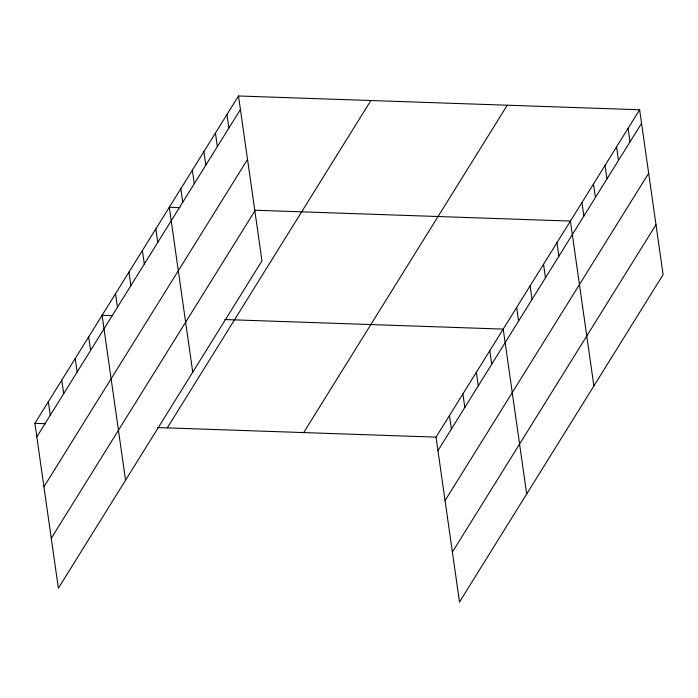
<?xml version="1.0" encoding="UTF-8"?>
<svg xmlns="http://www.w3.org/2000/svg" width="698" height="698" viewBox="0 0 698 698"><rect width="100%" height="100%" fill="white"/><g stroke="black" fill="none" stroke-linecap="round" stroke-linejoin="round"><path stroke-width="1.05" d="M238.498 95.975L261.968 260.869L58.37 588.231L34.9 423.346L238.498 95.975L639.63 109.769L663.1 274.654L459.502 602.025L436.032 437.131L639.63 109.769M36.82 436.861L240.426 109.499M43.93 486.811L247.537 159.449M51.259 538.28L254.857 210.909M167.276 427.891L370.874 100.529M303.656 432.586L507.263 105.224M437.96 450.655L641.558 123.293M445.062 500.606L648.669 173.244M452.391 552.066L655.989 224.704M179.953 207.646L169.274 207.28L192.744 372.165M254.683 210.22L570.406 221.074L593.876 385.959M112.762 315.679L102.091 315.313L125.553 480.198M224.852 319.536L503.223 329.107L526.685 493.992M34.9 423.346L45.579 423.712M157.669 427.56L436.032 437.131M628.095 128.319L630.024 141.842M616.561 146.877L618.48 160.392M605.018 165.426L606.946 178.941M593.483 183.975L595.411 197.49M581.949 202.525L583.868 216.04M556.969 242.686L558.897 256.201M543.533 264.289L545.461 277.804M530.096 285.892L532.024 299.407M516.66 307.495L518.579 321.019M489.787 350.71L491.706 364.225M476.35 372.313L478.27 385.837M462.905 393.925L464.833 407.44M449.468 415.528L451.397 429.043M226.963 114.533L228.883 128.048M215.429 133.082L217.348 146.597M203.886 151.632L205.814 165.147M192.351 170.181L194.271 183.696M180.817 188.73L182.736 202.246M155.837 228.892L157.765 242.407M142.401 250.495L144.32 264.01M128.964 272.098L130.884 285.613M115.528 293.71L117.447 307.225M88.655 336.916L90.574 350.431M75.21 358.528L77.138 372.043M61.773 380.131L63.701 393.646M48.337 401.734L50.265 415.249"/></g></svg>
